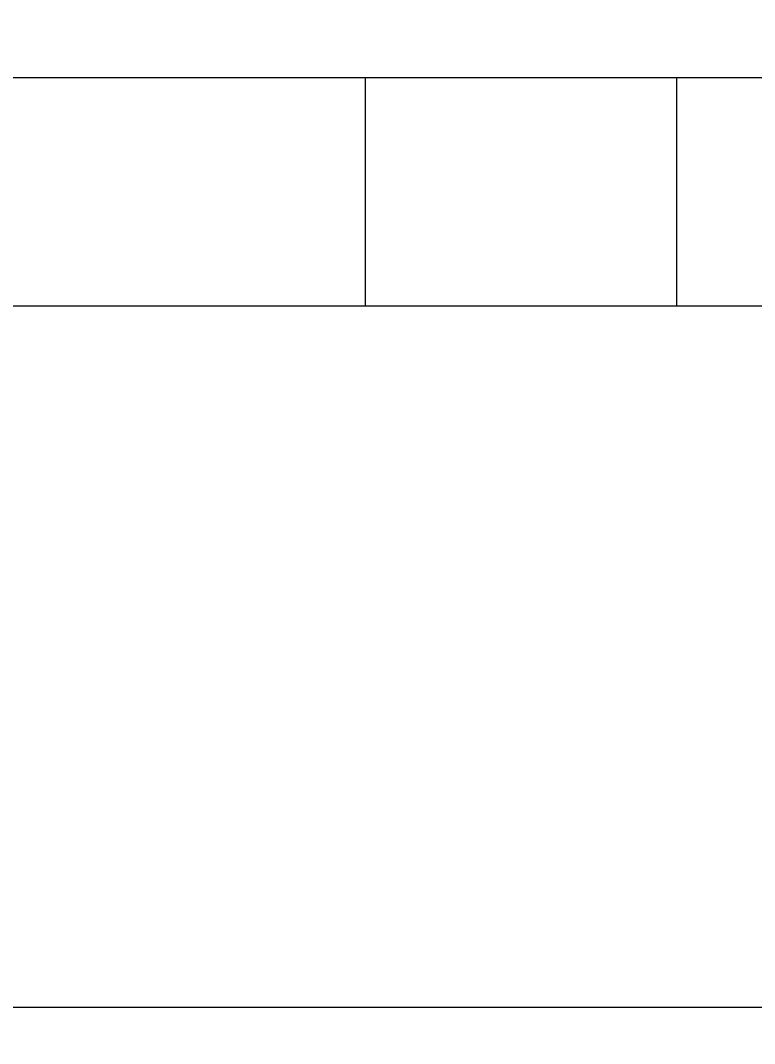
# Model space of a CAD drawing. Extents: x -12260 to 304645, y -29287 to 19916.
# Drawn here: x 35332.5 to 35395.2, y -3994.9 to -3907.4 of the extents above; entities that cross this region are included whole.
import ezdxf
from ezdxf import colors
from ezdxf.entities.mleader import LeaderData, LeaderLine
from ezdxf.math import Vec2, Vec3

# ---------------------------------------------------------------- set-up
doc = ezdxf.new("R2010")
doc.units = 0
doc.header["$LTSCALE"] = 0.25
doc.linetypes.add('DASHDOT', pattern=[25.4, 12.7, -6.35, 0, -6.35])
for name, color, linetype, lineweight in [('01-First Floor$0$LOADING', 253, 'Continuous', 5), ('01-First Floor$0$NEW Wall', 166, 'Continuous', 5), ('E-LITE-CLNG-CNDT', 6, 'DASHDOT', 35), ('T-DATA-TEXT', 2, 'Continuous', 25)]:
    doc.layers.add(name, color=color, linetype=linetype, lineweight=lineweight)
doc.styles.add('DC_Elc_Romans', font='elc_romans.shx', dxfattribs={"width": 0.7})

# ---------------------------------------------------------------- blocks, each defined once
blk = doc.blocks.new('*X76')
at = {"color": 0}
for p, q in [((5, 3), (5, 3)), ((5, 3), (5, 3)), ((5, 3), (5, 3)), ((5, 3), (5, 3)), ((5, 3), (5, 3)), ((5, 3), (5, 3)), ((5, 3), (5, 3)), ((5, 3), (5, 3)), ((5, 3), (5, 3)), ((5, 3), (5, 3)), ((5, 3), (5, 3)), ((5, 3), (5, 3)), ((5, 3), (5, 3)), ((5, 3), (5, 3)), ((5, 3), (5, 3)), ((5, 3), (5, 3)), ((5, 3), (5, 3)), ((5, 3), (5, 3)), ((5, 3), (5, 3)), ((5, 3), (5, 3)), ((5, 3), (5, 3)), ((5, 3), (5, 3)), ((5, 3), (5, 3)), ((5, 3), (5, 3)), ((5, 3), (5, 3)), ((5, 3), (5, 3)), ((5, 3), (5, 3)), ((5, 3), (5, 3)), ((5, 3), (5, 3)), ((5, 3), (5, 3)), ((5, 3), (5, 3)), ((5, 3), (5, 3)), ((5, 3), (5, 3)), ((5, 3), (5, 3)), ((5, 3), (5, 3)), ((5, 3), (5, 3)), ((5, 3), (5, 3)), ((5, 3), (5, 3)), ((5, 3), (5, 3)), ((5, 3), (5, 3)), ((5, 3), (5, 3)), ((5, 3), (5, 3)), ((5, 3), (5, 3)), ((5, 3), (5, 3)), ((5, 3), (5, 3)), ((5, 3), (5, 3)), ((5, 3), (5, 3)), ((5, 3), (5, 3)), ((5, 3), (5, 3)), ((5, 3), (5, 3)), ((5, 3), (5, 3)), ((5, 3), (5, 3)), ((5, 3), (5, 3)), ((5, 3), (5, 3)), ((5, 3), (5, 3)), ((5, 3), (5, 3)), ((5, 3), (5, 3)), ((5, 3), (5, 3)), ((5, 3), (5, 3)), ((5, 3), (5, 3)), ((5, 3), (5, 3)), ((5, 3), (5, 3)), ((5, 3), (5, 3)), ((5, 3), (5, 3)), ((5, 3), (5, 3)), ((5, 3), (5, 3)), ((6, 3), (5, 3)), ((5, 3), (5, 3)), ((6, 3), (5, 3)), ((5, 3), (5, 3)), ((6, 3), (5, 3)), ((5, 3), (5, 3)), ((6, 3), (5, 3)), ((5, 3), (5, 3)), ((5, 3), (5, 3)), ((5, 3), (5, 3)), ((5, 3), (5, 3)), ((5, 3), (5, 3)), ((5, 3), (5, 3)), ((5, 3), (5, 3)), ((5, 3), (5, 3)), ((5, 3), (5, 3)), ((5, 3), (5, 3)), ((5, 3), (5, 3)), ((5, 3), (5, 3)), ((5, 3), (5, 3)), ((5, 3), (5, 3)), ((5, 3), (5, 3)), ((5, 3), (5, 3)), ((5, 3), (5, 3)), ((5, 3), (5, 3)), ((5, 3), (5, 3)), ((5, 3), (5, 3)), ((5, 3), (5, 3)), ((5, 3), (5, 3)), ((5, 3), (5, 3)), ((6, 3), (6, 3)), ((6, 3), (6, 3)), ((6, 3), (6, 3)), ((6, 3), (6, 3)), ((6, 3), (6, 3)), ((6, 3), (6, 3)), ((6, 3), (6, 3)), ((6, 3), (6, 3)), ((6, 3), (6, 3)), ((6, 3), (6, 3)), ((6, 3), (6, 3)), ((6, 3), (6, 3)), ((6, 3), (6, 3)), ((6, 3), (6, 3)), ((6, 3), (6, 3)), ((6, 3), (6, 3)), ((6, 3), (6, 3)), ((6, 3), (6, 3)), ((6, 3), (6, 3)), ((6, 3), (6, 3)), ((6, 3), (6, 3)), ((6, 3), (6, 3)), ((6, 3), (6, 3)), ((6, 3), (6, 3)), ((6, 3), (6, 3)), ((6, 3), (6, 3)), ((6, 3), (6, 3)), ((6, 3), (6, 3)), ((6, 3), (6, 3)), ((6, 3), (6, 3)), ((6, 3), (6, 3)), ((6, 3), (6, 3)), ((6, 3), (6, 3)), ((6, 3), (6, 3)), ((6, 3), (6, 3)), ((6, 3), (6, 3)), ((6, 3), (6, 3)), ((6, 3), (6, 3)), ((6, 3), (6, 3)), ((6, 3), (6, 3)), ((6, 3), (6, 3)), ((6, 3), (6, 3)), ((6, 3), (6, 3)), ((6, 3), (6, 3)), ((6, 3), (6, 3)), ((6, 3), (6, 3)), ((6, 3), (6, 3)), ((6, 3), (6, 3)), ((6, 3), (6, 3)), ((6, 3), (6, 3)), ((6, 3), (6, 3)), ((6, 3), (6, 3)), ((6, 3), (6, 3)), ((6, 3), (6, 3)), ((6, 3), (6, 3)), ((6, 3), (6, 3)), ((6, 3), (6, 3)), ((6, 3), (6, 3)), ((6, 3), (6, 3)), ((6, 3), (6, 3)), ((6, 3), (6, 3)), ((6, 3), (6, 3)), ((6, 3), (6, 3)), ((6, 3), (6, 3)), ((6, 3), (6, 3)), ((6, 3), (6, 3)), ((6, 3), (6, 3)), ((6, 3), (6, 3)), ((6, 3), (6, 3)), ((6, 3), (6, 3)), ((6, 3), (6, 3)), ((6, 3), (6, 3)), ((6, 3), (6, 3)), ((6, 3), (6, 3)), ((6, 3), (6, 3)), ((6, 3), (6, 3)), ((6, 3), (6, 3)), ((6, 3), (6, 3)), ((6, 3), (6, 3)), ((6, 3), (6, 3)), ((6, 3), (6, 3)), ((6, 3), (6, 3)), ((6, 3), (6, 3)), ((6, 3), (6, 3)), ((6, 3), (6, 3)), ((6, 3), (6, 3)), ((6, 3), (6, 3)), ((6, 3), (6, 3)), ((6, 3), (6, 3)), ((6, 3), (6, 3)), ((6, 3), (6, 3)), ((6, 3), (6, 3)), ((6, 3), (6, 3)), ((6, 3), (6, 3)), ((6, 3), (6, 3)), ((6, 3), (6, 3)), ((6, 3), (6, 3)), ((6, 3), (6, 3)), ((6, 3), (6, 3)), ((6, 3), (6, 3)), ((6, 3), (6, 3)), ((6, 3), (6, 3)), ((6, 3), (6, 3)), ((6, 3), (6, 3)), ((6, 3), (6, 3)), ((6, 3), (6, 3)), ((6, 3), (6, 3)), ((6, 3), (6, 3)), ((6, 3), (6, 3)), ((6, 3), (6, 3)), ((6, 3), (6, 3)), ((6, 3), (6, 3)), ((6, 3), (6, 3)), ((6, 3), (6, 3)), ((6, 3), (6, 3)), ((6, 3), (6, 3)), ((6, 3), (6, 3)), ((6, 3), (6, 3)), ((6, 3), (6, 3)), ((6, 3), (6, 3)), ((6, 3), (6, 3)), ((6, 3), (6, 3)), ((6, 3), (6, 3)), ((6, 3), (6, 3)), ((6, 3), (6, 3)), ((6, 3), (6, 3)), ((6, 3), (6, 3)), ((6, 3), (6, 3)), ((6, 3), (6, 3)), ((6, 3), (6, 3)), ((6, 3), (6, 3)), ((6, 3), (6, 3)), ((6, 3), (6, 3)), ((6, 3), (6, 3)), ((6, 3), (6, 3)), ((6, 3), (6, 3)), ((6, 3), (6, 3)), ((6, 3), (6, 3)), ((6, 3), (6, 3)), ((6, 3), (6, 3)), ((6, 3), (6, 3)), ((6, 3), (6, 3)), ((6, 3), (6, 3)), ((6, 3), (6, 3)), ((6, 3), (6, 3)), ((6, 3), (6, 3)), ((6, 3), (6, 3)), ((6, 3), (6, 3)), ((6, 3), (6, 3)), ((6, 3), (6, 3)), ((6, 3), (6, 3)), ((6, 3), (6, 3)), ((6, 3), (6, 3)), ((6, 3), (6, 3)), ((6, 3), (6, 3)), ((6, 3), (6, 3)), ((6, 3), (6, 3)), ((6, 3), (6, 3)), ((6, 3), (6, 3)), ((6, 3), (6, 3)), ((6, 3), (6, 3)), ((6, 3), (6, 3)), ((6, 3), (6, 3)), ((6, 3), (6, 3)), ((6, 3), (6, 3)), ((6, 3), (6, 3)), ((6, 3), (6, 3)), ((6, 3), (6, 3)), ((6, 3), (6, 3)), ((6, 3), (6, 3)), ((6, 3), (6, 3)), ((6, 3), (6, 3)), ((6, 3), (6, 3)), ((6, 3), (6, 3)), ((6, 3), (6, 3)), ((6, 3), (6, 3)), ((6, 3), (6, 3)), ((6, 3), (6, 3)), ((6, 3), (6, 3)), ((6, 3), (6, 3)), ((6, 3), (6, 3)), ((6, 3), (6, 3)), ((6, 3), (6, 3)), ((6, 3), (6, 3)), ((6, 3), (6, 3)), ((6, 3), (6, 3)), ((6, 3), (6, 3)), ((6, 3), (6, 3)), ((6, 3), (6, 3)), ((6, 3), (6, 3)), ((6, 3), (6, 3)), ((6, 3), (6, 3)), ((6, 3), (6, 3)), ((6, 3), (6, 3)), ((6, 3), (6, 3)), ((6, 3), (6, 3)), ((6, 3), (6, 3)), ((6, 3), (6, 3)), ((6, 3), (6, 3)), ((6, 3), (6, 3)), ((6, 3), (6, 3)), ((6, 3), (6, 3)), ((6, 3), (6, 3)), ((6, 3), (6, 3)), ((6, 3), (5, 3)), ((6, 3), (5, 3)), ((6, 3), (5, 3)), ((6, 3), (5, 3)), ((6, 3), (5, 3)), ((6, 3), (6, 3)), ((6, 3), (6, 3)), ((6, 3), (6, 3)), ((6, 3), (6, 3)), ((6, 3), (6, 3)), ((6, 3), (6, 3)), ((6, 3), (6, 3)), ((6, 3), (6, 3)), ((6, 3), (6, 3)), ((6, 3), (6, 3)), ((6, 3), (6, 3)), ((6, 3), (6, 3)), ((6, 3), (6, 3)), ((6, 3), (6, 3)), ((6, 3), (6, 3)), ((6, 3), (6, 3)), ((6, 3), (6, 3)), ((6, 3), (6, 3)), ((6, 3), (6, 3)), ((6, 3), (6, 3)), ((6, 3), (6, 3)), ((6, 3), (6, 3)), ((6, 3), (6, 3)), ((6, 3), (6, 3)), ((6, 3), (6, 3)), ((6, 3), (6, 3)), ((6, 3), (6, 3)), ((6, 3), (6, 3)), ((6, 3), (6, 3)), ((6, 3), (6, 3)), ((6, 3), (6, 3)), ((6, 3), (6, 3)), ((6, 3), (6, 3)), ((6, 3), (6, 3)), ((6, 3), (6, 3)), ((6, 3), (6, 3)), ((6, 3), (6, 3)), ((6, 3), (6, 3)), ((6, 3), (6, 3)), ((6, 3), (6, 3)), ((6, 3), (6, 3)), ((6, 3), (6, 3)), ((6, 3), (6, 3)), ((6, 3), (6, 3)), ((6, 3), (6, 3)), ((6, 3), (6, 3)), ((6, 3), (6, 3)), ((6, 3), (6, 3)), ((6, 3), (6, 3)), ((6, 3), (6, 3)), ((6, 3), (6, 3)), ((6, 3), (6, 3)), ((6, 3), (6, 3)), ((6, 3), (6, 3)), ((6, 3), (6, 3)), ((6, 3), (6, 3)), ((6, 3), (6, 3)), ((6, 3), (6, 3)), ((6, 3), (6, 3)), ((6, 3), (6, 3)), ((6, 3), (6, 3)), ((6, 3), (6, 3)), ((6, 3), (6, 3)), ((6, 3), (6, 3)), ((6, 3), (6, 3)), ((6, 3), (6, 3)), ((6, 3), (6, 3)), ((6, 3), (6, 3)), ((6, 3), (6, 3)), ((6, 3), (6, 3)), ((6, 3), (6, 3)), ((6, 3), (6, 3)), ((6, 3), (6, 3)), ((6, 3), (6, 3)), ((6, 3), (6, 3)), ((6, 3), (6, 3)), ((6, 3), (6, 3)), ((6, 3), (6, 3)), ((6, 3), (6, 3)), ((6, 3), (6, 3)), ((6, 3), (6, 3)), ((6, 3), (6, 3)), ((6, 3), (6, 3)), ((6, 3), (6, 3)), ((6, 3), (6, 3)), ((6, 3), (6, 3)), ((6, 3), (6, 3)), ((6, 3), (6, 3)), ((6, 3), (6, 3)), ((6, 3), (6, 3)), ((6, 3), (6, 3)), ((6, 3), (6, 3)), ((6, 3), (6, 3)), ((6, 3), (6, 3)), ((6, 3), (6, 3)), ((6, 3), (6, 3)), ((6, 3), (6, 3)), ((6, 3), (6, 3)), ((6, 3), (6, 3)), ((6, 3), (6, 3)), ((6, 3), (6, 3)), ((6, 3), (6, 3)), ((6, 3), (6, 3)), ((6, 3), (6, 3)), ((6, 3), (6, 3)), ((6, 3), (6, 3)), ((6, 3), (6, 3)), ((6, 3), (6, 3)), ((6, 3), (6, 3)), ((6, 3), (6, 3)), ((6, 3), (6, 3)), ((6, 3), (6, 3)), ((6, 3), (6, 3)), ((6, 3), (6, 3)), ((6, 3), (6, 3)), ((6, 3), (6, 3)), ((6, 3), (6, 3)), ((6, 3), (6, 3)), ((6, 3), (6, 3)), ((6, 3), (6, 3)), ((6, 3), (6, 3)), ((6, 3), (6, 3)), ((6, 3), (6, 3)), ((6, 3), (6, 3)), ((6, 3), (6, 3)), ((6, 3), (6, 3)), ((6, 3), (6, 3)), ((6, 3), (6, 3)), ((6, 3), (6, 3)), ((6, 3), (6, 3)), ((6, 3), (6, 3)), ((6, 3), (6, 3)), ((6, 3), (6, 3)), ((6, 3), (6, 3)), ((6, 3), (6, 3)), ((6, 3), (6, 3)), ((6, 3), (6, 3)), ((6, 3), (6, 3)), ((6, 3), (6, 3)), ((6, 3), (6, 3)), ((6, 3), (6, 3)), ((6, 3), (6, 3)), ((6, 3), (6, 3)), ((6, 3), (6, 3)), ((6, 3), (6, 3)), ((6, 3), (6, 3)), ((6, 3), (6, 3)), ((6, 3), (6, 3)), ((6, 3), (6, 3)), ((6, 3), (6, 3)), ((6, 3), (6, 3)), ((6, 3), (6, 3)), ((6, 3), (6, 3)), ((6, 3), (6, 3)), ((6, 3), (6, 3)), ((6, 3), (6, 3)), ((6, 3), (6, 3)), ((6, 3), (6, 3)), ((6, 3), (6, 3)), ((6, 3), (6, 3)), ((6, 3), (6, 3)), ((6, 3), (6, 3)), ((6, 3), (6, 3)), ((6, 3), (6, 3)), ((6, 3), (6, 3)), ((6, 3), (6, 3)), ((6, 3), (6, 3)), ((6, 3), (6, 3)), ((6, 3), (6, 3)), ((6, 3), (6, 3)), ((6, 3), (6, 3)), ((6, 3), (6, 3)), ((6, 3), (6, 3)), ((6, 3), (6, 3)), ((6, 3), (6, 3)), ((6, 3), (6, 3)), ((6, 3), (6, 3)), ((6, 3), (6, 3)), ((6, 3), (6, 3)), ((6, 3), (6, 3)), ((6, 3), (6, 3)), ((6, 3), (6, 3)), ((6, 3), (6, 3)), ((6, 3), (6, 3)), ((6, 3), (6, 3)), ((6, 3), (6, 3)), ((6, 3), (6, 3)), ((6, 3), (6, 3)), ((6, 3), (6, 3)), ((6, 3), (6, 3)), ((6, 3), (6, 3)), ((6, 3), (6, 3)), ((6, 3), (6, 3)), ((6, 3), (6, 3)), ((6, 3), (6, 3)), ((6, 3), (6, 3)), ((6, 3), (6, 3)), ((6, 3), (6, 3)), ((6, 3), (6, 3)), ((6, 3), (6, 3)), ((6, 3), (6, 3)), ((6, 3), (6, 3)), ((6, 3), (6, 3)), ((6, 3), (6, 3)), ((6, 3), (6, 3)), ((6, 3), (6, 3)), ((6, 3), (6, 3)), ((6, 3), (6, 3)), ((6, 3), (6, 3)), ((6, 3), (6, 3)), ((6, 3), (6, 3)), ((6, 3), (6, 3)), ((6, 3), (6, 3)), ((6, 3), (6, 3)), ((6, 3), (6, 3)), ((6, 3), (6, 3)), ((6, 3), (6, 3)), ((6, 3), (6, 3)), ((6, 3), (6, 3)), ((6, 3), (6, 3)), ((6, 3), (6, 3)), ((6, 3), (6, 3)), ((6, 3), (6, 3)), ((6, 3), (6, 3)), ((6, 3), (6, 3)), ((6, 3), (6, 3)), ((6, 3), (6, 3)), ((6, 3), (6, 3)), ((6, 3), (6, 3)), ((6, 3), (6, 3)), ((6, 3), (6, 3)), ((6, 3), (6, 3)), ((6, 3), (6, 3)), ((6, 3), (6, 3)), ((6, 3), (6, 3)), ((6, 3), (6, 3)), ((6, 3), (6, 3)), ((6, 3), (6, 3)), ((6, 3), (6, 3)), ((6, 3), (6, 3)), ((6, 3), (6, 3)), ((6, 3), (6, 3)), ((6, 3), (6, 3)), ((6, 3), (6, 3)), ((6, 3), (6, 3)), ((6, 3), (6, 3)), ((6, 3), (6, 3)), ((6, 3), (6, 3)), ((6, 3), (6, 3)), ((6, 3), (6, 3)), ((6, 3), (6, 3)), ((6, 3), (6, 3)), ((6, 3), (6, 3)), ((6, 3), (6, 3)), ((6, 3), (6, 3)), ((6, 3), (6, 3)), ((6, 3), (6, 3)), ((6, 3), (6, 3)), ((6, 3), (6, 3)), ((6, 3), (6, 3)), ((6, 3), (6, 3)), ((6, 3), (6, 3)), ((6, 3), (6, 3)), ((6, 3), (6, 3)), ((6, 3), (6, 3)), ((6, 3), (6, 3)), ((6, 3), (6, 3)), ((6, 3), (6, 3)), ((6, 3), (6, 3)), ((6, 3), (6, 3)), ((6, 3), (6, 3)), ((6, 3), (6, 3)), ((6, 3), (6, 3)), ((6, 3), (6, 3)), ((6, 3), (6, 3)), ((6, 3), (6, 3)), ((6, 3), (6, 3)), ((6, 3), (6, 3)), ((6, 3), (6, 3)), ((6, 3), (6, 3)), ((6, 3), (6, 3)), ((6, 3), (6, 3)), ((6, 3), (6, 3)), ((6, 3), (6, 3)), ((6, 3), (6, 3)), ((6, 3), (6, 3)), ((6, 3), (6, 3)), ((6, 3), (6, 3)), ((6, 3), (6, 3)), ((6, 3), (6, 3)), ((6, 3), (6, 3)), ((6, 3), (6, 3)), ((6, 3), (6, 3)), ((6, 3), (6, 3)), ((6, 3), (6, 3)), ((6, 3), (6, 3)), ((6, 3), (6, 3)), ((6, 3), (6, 3)), ((6, 3), (6, 3)), ((6, 3), (6, 3)), ((6, 3), (6, 3)), ((6, 3), (6, 3)), ((6, 3), (6, 3)), ((6, 3), (6, 3)), ((6, 3), (6, 3)), ((6, 3), (6, 3)), ((6, 3), (6, 3)), ((6, 3), (6, 3)), ((6, 3), (6, 3)), ((6, 3), (6, 3)), ((6, 3), (6, 3)), ((6, 3), (6, 3)), ((6, 3), (6, 3)), ((6, 3), (6, 3)), ((6, 3), (6, 3)), ((6, 3), (6, 3)), ((6, 3), (6, 3))]:
    blk.add_line(p, q, dxfattribs=at)
blk = doc.blocks.new('*X77')
at = {"color": 0}
for p, q in [((13, 1), (13, 1)), ((13, 1), (13, 1)), ((13, 1), (13, 1)), ((13, 1), (13, 1)), ((13, 1), (13, 1)), ((13, 1), (13, 1)), ((13, 1), (13, 1)), ((13, 1), (13, 1)), ((13, 1), (13, 1)), ((13, 1), (13, 1)), ((13, 1), (13, 1)), ((13, 1), (13, 1)), ((13, 1), (13, 1)), ((13, 1), (13, 1)), ((13, 1), (13, 1)), ((13, 1), (14, 1)), ((13, 1), (14, 1)), ((13, 1), (14, 1)), ((13, 1), (13, 1)), ((13, 1), (13, 1)), ((13, 1), (13, 1)), ((13, 1), (13, 1)), ((13, 1), (13, 1)), ((13, 1), (13, 1)), ((13, 1), (13, 1)), ((13, 1), (13, 1)), ((13, 1), (13, 1)), ((13, 1), (13, 1)), ((13, 1), (13, 1)), ((13, 1), (13, 1)), ((13, 1), (13, 1)), ((13, 1), (13, 1)), ((13, 1), (13, 1)), ((13, 1), (13, 1)), ((13, 1), (13, 1)), ((13, 1), (13, 1)), ((13, 1), (13, 1)), ((13, 1), (13, 1)), ((13, 1), (13, 1)), ((13, 1), (13, 1)), ((13, 1), (13, 1)), ((13, 1), (13, 1)), ((13, 1), (13, 1)), ((13, 1), (13, 1)), ((13, 1), (13, 1)), ((13, 1), (13, 1)), ((13, 1), (13, 1)), ((13, 1), (13, 1)), ((13, 1), (13, 1)), ((13, 1), (13, 1)), ((13, 1), (13, 1)), ((13, 1), (13, 1)), ((13, 1), (13, 1)), ((13, 1), (13, 1)), ((13, 1), (13, 1)), ((13, 1), (13, 1)), ((13, 1), (13, 1)), ((13, 1), (13, 1)), ((13, 1), (13, 1)), ((13, 1), (13, 1)), ((13, 1), (13, 1)), ((13, 1), (13, 1)), ((13, 1), (13, 1)), ((13, 1), (13, 1)), ((13, 1), (13, 1)), ((13, 1), (13, 1)), ((13, 1), (13, 1)), ((13, 1), (13, 1)), ((13, 1), (13, 1)), ((13, 1), (13, 1)), ((13, 1), (13, 1)), ((13, 1), (13, 1)), ((13, 1), (13, 1)), ((13, 1), (13, 1)), ((13, 1), (13, 1)), ((13, 1), (13, 1)), ((13, 1), (13, 1)), ((13, 1), (13, 1)), ((13, 1), (13, 1)), ((13, 1), (13, 1)), ((13, 1), (13, 1)), ((13, 1), (13, 1)), ((13, 1), (13, 1)), ((13, 1), (13, 1)), ((13, 1), (13, 1)), ((13, 1), (13, 1)), ((13, 1), (13, 1)), ((13, 1), (13, 1)), ((13, 1), (13, 1)), ((13, 1), (13, 1)), ((13, 1), (13, 1)), ((13, 1), (13, 1)), ((13, 1), (13, 1)), ((13, 1), (13, 1)), ((13, 1), (13, 1)), ((13, 1), (13, 1)), ((13, 1), (13, 1)), ((13, 1), (13, 1)), ((13, 1), (13, 1)), ((13, 1), (13, 1)), ((13, 1), (13, 1)), ((13, 1), (13, 1)), ((13, 1), (13, 1)), ((13, 1), (13, 1)), ((13, 1), (13, 1)), ((13, 1), (13, 1)), ((13, 1), (13, 1)), ((13, 1), (13, 1)), ((13, 1), (13, 1)), ((13, 1), (13, 1)), ((13, 1), (13, 1)), ((13, 1), (13, 1)), ((13, 1), (13, 1)), ((13, 1), (13, 1)), ((13, 1), (13, 1)), ((13, 1), (13, 1)), ((13, 1), (13, 1)), ((13, 1), (13, 1)), ((13, 1), (13, 1)), ((13, 1), (13, 1)), ((13, 1), (13, 1)), ((13, 1), (13, 1)), ((13, 1), (13, 1)), ((13, 1), (14, 1)), ((13, 0), (13, 0)), ((13, 0), (13, 0)), ((13, 0), (13, 0)), ((13, 0), (13, 0)), ((13, 0), (13, 0)), ((13, 0), (13, 0)), ((13, 0), (13, 0)), ((13, 0), (13, 0)), ((13, 0), (13, 0)), ((13, 0), (13, 0)), ((13, 0), (13, 0)), ((13, 0), (13, 0)), ((13, 0), (13, 0)), ((13, 0), (13, 0)), ((13, 0), (13, 0)), ((13, 0), (13, 0)), ((13, 0), (13, 0)), ((13, 0), (13, 0)), ((13, 0), (13, 0)), ((13, 0), (13, 0)), ((13, 0), (13, 0)), ((13, 0), (13, 0)), ((13, 0), (13, 0)), ((13, 0), (13, 0)), ((13, 0), (13, 0)), ((13, 0), (13, 0)), ((13, 0), (13, 0)), ((13, 0), (13, 0)), ((13, 0), (13, 0)), ((13, 0), (13, 0)), ((13, 0), (13, 0)), ((13, 0), (13, 0)), ((13, 0), (13, 0)), ((13, 0), (13, 0)), ((13, 0), (13, 0)), ((13, 0), (13, 0)), ((13, 0), (13, 0)), ((13, 0), (13, 0)), ((13, 0), (13, 0)), ((13, 0), (13, 0)), ((13, 0), (13, 0)), ((13, 0), (13, 0)), ((13, 0), (13, 0)), ((13, 0), (13, 0)), ((13, 0), (13, 0)), ((13, 0), (13, 0)), ((13, 0), (13, 0)), ((13, 0), (13, 0)), ((13, 0), (14, 0)), ((13, 0), (14, 0)), ((13, 0), (13, 0)), ((13, 0), (14, 0)), ((14, 1), (14, 1)), ((14, 1), (14, 1)), ((14, 1), (14, 1)), ((14, 1), (14, 1)), ((14, 1), (14, 1)), ((14, 1), (14, 1)), ((14, 1), (14, 1)), ((14, 1), (14, 1)), ((14, 1), (14, 1)), ((14, 1), (14, 1)), ((14, 1), (14, 1)), ((14, 1), (14, 1)), ((14, 1), (14, 1)), ((14, 1), (14, 1)), ((14, 1), (14, 1)), ((14, 1), (14, 1)), ((14, 1), (14, 1)), ((14, 1), (14, 1)), ((14, 1), (14, 1)), ((14, 1), (14, 1)), ((14, 1), (14, 1)), ((14, 1), (14, 1)), ((14, 1), (14, 1)), ((14, 1), (14, 1)), ((14, 1), (14, 1)), ((14, 1), (14, 1)), ((14, 1), (14, 1)), ((14, 1), (14, 1)), ((14, 1), (14, 1)), ((14, 1), (14, 1)), ((14, 1), (14, 1)), ((14, 1), (14, 1)), ((14, 1), (14, 1)), ((14, 1), (14, 1)), ((14, 1), (14, 1)), ((14, 1), (14, 1)), ((14, 1), (14, 1)), ((14, 1), (14, 1)), ((14, 1), (14, 1)), ((14, 1), (14, 1)), ((14, 1), (14, 1)), ((14, 1), (14, 1)), ((14, 1), (14, 1)), ((14, 1), (14, 1)), ((14, 1), (14, 1)), ((14, 1), (14, 1)), ((14, 1), (14, 1)), ((14, 1), (14, 1)), ((14, 1), (14, 1)), ((14, 1), (14, 1)), ((14, 1), (14, 1)), ((14, 1), (14, 1)), ((14, 1), (14, 1)), ((14, 1), (14, 1)), ((14, 1), (14, 1)), ((14, 1), (14, 1)), ((14, 1), (14, 1)), ((14, 1), (14, 1)), ((14, 1), (14, 1)), ((14, 1), (14, 1)), ((14, 1), (14, 1)), ((14, 1), (14, 1)), ((14, 1), (14, 1)), ((14, 1), (14, 1)), ((14, 1), (14, 1)), ((14, 1), (14, 1)), ((14, 1), (14, 1)), ((14, 1), (14, 1)), ((14, 1), (14, 1)), ((14, 1), (14, 1)), ((14, 1), (14, 1)), ((14, 1), (14, 1)), ((14, 1), (14, 1)), ((14, 1), (14, 1)), ((14, 1), (14, 1)), ((14, 1), (14, 1)), ((14, 1), (14, 1)), ((14, 1), (14, 1)), ((14, 1), (14, 1)), ((14, 1), (14, 1)), ((14, 1), (14, 1)), ((14, 1), (14, 1)), ((14, 1), (14, 1)), ((14, 1), (14, 1)), ((14, 1), (14, 1)), ((14, 1), (14, 1)), ((14, 1), (14, 1)), ((14, 1), (14, 1)), ((14, 1), (14, 1)), ((14, 1), (14, 1)), ((14, 1), (14, 1)), ((14, 1), (14, 1)), ((14, 1), (14, 1)), ((14, 1), (14, 1)), ((14, 0), (14, 0)), ((14, 0), (14, 0)), ((14, 0), (14, 0)), ((14, 0), (14, 0)), ((14, 0), (14, 0)), ((14, 0), (14, 0)), ((14, 0), (14, 0)), ((14, 0), (14, 0)), ((14, 0), (14, 0)), ((14, 0), (14, 0)), ((14, 0), (14, 0)), ((14, 0), (14, 0)), ((14, 0), (14, 0)), ((14, 0), (14, 0)), ((14, 0), (14, 0)), ((14, 0), (14, 0)), ((14, 0), (14, 0)), ((14, 0), (14, 0)), ((14, 0), (14, 0)), ((14, 0), (14, 0)), ((14, 0), (14, 0)), ((14, 0), (14, 0)), ((14, 0), (14, 0)), ((14, 0), (14, 0)), ((14, 0), (14, 0)), ((14, 0), (14, 0)), ((14, 0), (14, 0)), ((14, 0), (14, 0)), ((14, 0), (14, 0)), ((14, 0), (14, 0)), ((14, 0), (14, 0)), ((14, 0), (14, 0)), ((14, 0), (14, 0)), ((14, 0), (14, 0)), ((14, 0), (14, 0)), ((14, 0), (14, 0)), ((14, 0), (14, 0)), ((14, 0), (14, 0)), ((14, 0), (14, 0)), ((14, 0), (14, 0)), ((14, 0), (14, 0)), ((14, 0), (14, 0)), ((14, 0), (14, 0)), ((14, 0), (14, 0)), ((14, 0), (14, 0)), ((14, 0), (14, 0)), ((14, 0), (14, 0)), ((14, 0), (14, 0)), ((13, 0), (13, 0)), ((13, 0), (14, 0)), ((13, 0), (13, 0)), ((13, 0), (14, 0)), ((13, 0), (13, 0)), ((13, 0), (14, 0)), ((13, 0), (13, 0)), ((13, 0), (13, 0)), ((13, 0), (13, 0)), ((13, 0), (13, 0)), ((13, 0), (14, 0)), ((13, 0), (13, 0)), ((13, 0), (14, 0)), ((13, 0), (13, 0)), ((13, 0), (14, 0)), ((13, 0), (13, 0)), ((13, 0), (14, 0)), ((13, 0), (13, 0)), ((13, 0), (14, 0)), ((13, 0), (13, 0)), ((13, 0), (14, 0)), ((13, 0), (13, 0)), ((13, 0), (14, 0)), ((13, 0), (13, 0)), ((13, 0), (13, 0)), ((13, 0), (13, 0)), ((13, 0), (14, 0)), ((13, 0), (13, 0)), ((13, 0), (14, 0)), ((13, 0), (13, 0)), ((13, 0), (14, 0)), ((13, 0), (13, 0)), ((13, 0), (14, 0)), ((13, 0), (13, 0)), ((13, 0), (13, 0)), ((13, 0), (13, 0)), ((13, 0), (13, 0)), ((13, 0), (13, 0)), ((13, 0), (13, 0)), ((13, 0), (13, 0)), ((13, 0), (13, 0)), ((13, 0), (13, 0)), ((13, 0), (13, 0)), ((13, 0), (13, 0)), ((13, 0), (13, 0)), ((13, 0), (13, 0)), ((13, 0), (13, 0)), ((13, 0), (13, 0)), ((13, 0), (13, 0)), ((13, 0), (13, 0)), ((13, 0), (13, 0)), ((13, 0), (13, 0)), ((13, 0), (13, 0)), ((13, 0), (13, 0)), ((13, 0), (13, 0)), ((13, 0), (13, 0)), ((13, 0), (13, 0)), ((13, 0), (13, 0)), ((13, 0), (13, 0)), ((13, 0), (13, 0)), ((13, 0), (13, 0)), ((13, 0), (13, 0)), ((13, 0), (13, 0)), ((13, 0), (13, 0)), ((13, -1), (13, -1)), ((13, -1), (13, -1)), ((13, -1), (13, -1)), ((13, -1), (13, -1)), ((13, -1), (13, -1)), ((13, -1), (14, -1)), ((13, -1), (13, -1)), ((14, 0), (14, 0)), ((14, 0), (14, 0)), ((14, 0), (14, 0)), ((14, 0), (14, 0)), ((14, 0), (14, 0)), ((14, 0), (14, 0)), ((14, 0), (14, 0)), ((14, 0), (14, 0)), ((14, 0), (14, 0)), ((14, 0), (14, 0)), ((14, 0), (14, 0)), ((14, 0), (14, 0)), ((14, 0), (14, 0)), ((14, 0), (14, 0)), ((14, 0), (14, 0)), ((13, 0), (14, 0)), ((14, 0), (14, 0)), ((14, 0), (14, 0)), ((14, 0), (14, 0)), ((14, 0), (14, 0)), ((14, 0), (14, 0)), ((14, 0), (14, 0)), ((14, 0), (14, 0)), ((14, 0), (14, 0)), ((14, 0), (14, 0)), ((14, 0), (14, 0)), ((14, 0), (14, 0)), ((14, 0), (14, 0)), ((14, 0), (14, 0)), ((14, 0), (14, 0)), ((14, 0), (14, 0)), ((14, 0), (14, 0)), ((14, 0), (14, 0)), ((14, 0), (14, 0)), ((14, 0), (14, 0)), ((14, 0), (14, 0)), ((14, 0), (14, 0)), ((14, 0), (14, 0)), ((14, 0), (14, 0)), ((14, 0), (14, 0)), ((14, 0), (14, 0)), ((14, 0), (14, 0)), ((14, 0), (14, 0)), ((14, 0), (14, 0)), ((14, 0), (14, 0)), ((14, 0), (14, 0)), ((14, 0), (14, 0)), ((14, 0), (14, 0)), ((14, 0), (14, 0)), ((14, 0), (14, 0)), ((14, -1), (14, -1)), ((14, -1), (14, -1)), ((14, -1), (14, -1)), ((14, -1), (14, -1)), ((14, -1), (14, -1))]:
    blk.add_line(p, q, dxfattribs=at)
blk = doc.blocks.new('01-First Floor$0$GF21018-P')
at = {"color": 0}
for p, q in [((0.220494, 0.475631), (0.220494, 0.067498)), ((0.240011, 0.322592), (0.240011, 0.140001)), ((0.300011, 0.322592), (0.300011, 0.140001)), ((0.220494, 0.293723), (0.240011, 0.293723)), ((0.220494, 0.267085), (0.240011, 0.267085))]:
    blk.add_line(p, q, dxfattribs=at)
for points in [[(0.240011, 0.293723), (0.240011, 0.293723), (0.240011, 0.293723), (0.240011, 0.293723), (0.240011, 0.293723), (0.240011, 0.293723), (0.240011, 0.293723), (0.240011, 0.293723), (0.240011, 0.293723), (0.240011, 0.293723), (0.240011, 0.293723), (0.240011, 0.293723), (0.240011, 0.293723), (0.240011, 0.293723), (0.240011, 0.293723), (0.240011, 0.293723), (0.240011, 0.293723), (0.240011, 0.293723), (0.240011, 0.293723), (0.240011, 0.293723), (0.240011, 0.293723), (0.240011, 0.293723), (0.240011, 0.293723), (0.240011, 0.293723), (0.240011, 0.293723), (0.240011, 0.293723), (0.240011, 0.293723), (0.240011, 0.293723), (0.240011, 0.293723), (0.240011, 0.293723), (0.240011, 0.293723), (0.240011, 0.293723), (0.240011, 0.293723), (0.240011, 0.293723), (0.240011, 0.293723), (0.240011, 0.293723), (0.240011, 0.293723), (0.240011, 0.293723), (0.240011, 0.293723), (0.240011, 0.293723), (0.240011, 0.293723), (0.240011, 0.293723), (0.240011, 0.293723), (0.240011, 0.293723), (0.240011, 0.293723), (0.240011, 0.293723), (0.240011, 0.293723), (0.240011, 0.293723), (0.240011, 0.293723), (0.240011, 0.293723), (0.240011, 0.293723), (0.240011, 0.293723), (0.240011, 0.293723), (0.240011, 0.293723), (0.240011, 0.293723), (0.240011, 0.293723), (0.240011, 0.293723), (0.240011, 0.293723), (0.240011, 0.293723), (0.240011, 0.293723), (0.240011, 0.293723), (0.240011, 0.293723), (0.240011, 0.293723), (0.240011, 0.293723), (0.240011, 0.293723), (0.240011, 0.293723), (0.240011, 0.293723), (0.240011, 0.293723), (0.240011, 0.293723), (0.240011, 0.293723), (0.240011, 0.293723), (0.240011, 0.293723), (0.240011, 0.293723), (0.240011, 0.293723), (0.240011, 0.293723), (0.240011, 0.293723), (0.240011, 0.293723), (0.240011, 0.293723), (0.240011, 0.293723), (0.240011, 0.293723), (0.240011, 0.293723), (0.240011, 0.293723), (0.240011, 0.293723), (0.240011, 0.293723), (0.240011, 0.293723), (0.240011, 0.293723), (0.240011, 0.293723), (0.240011, 0.293723), (0.240011, 0.293723), (0.240011, 0.293723), (0.240011, 0.293723), (0.240011, 0.293723), (0.240011, 0.293723), (0.240011, 0.293723), (0.240011, 0.293723), (0.240011, 0.293723), (0.240011, 0.293723), (0.240011, 0.293723), (0.240011, 0.293723), (0.240011, 0.293723), (0.240011, 0.293723), (0.240011, 0.293723), (0.240011, 0.293723), (0.240011, 0.293723), (0.240011, 0.293723), (0.240011, 0.293723), (0.240011, 0.293723), (0.240011, 0.293723), (0.240011, 0.293723), (0.240011, 0.293723), (0.240011, 0.293723), (0.240011, 0.293723), (0.240011, 0.293723), (0.240011, 0.293723), (0.240011, 0.293723), (0.240011, 0.293723), (0.240011, 0.293723), (0.240011, 0.293723), (0.240011, 0.293723), (0.240011, 0.293723), (0.240011, 0.293723), (0.240011, 0.293723), (0.240011, 0.293723), (0.240011, 0.293723), (0.240011, 0.293723), (0.240011, 0.293723), (0.240011, 0.293723), (0.240011, 0.293723), (0.240011, 0.293723), (0.240011, 0.293723), (0.240011, 0.293723), (0.240011, 0.293723), (0.240011, 0.293723), (0.240011, 0.293723), (0.240011, 0.293723), (0.240011, 0.293723), (0.240011, 0.293723), (0.240011, 0.293723), (0.240011, 0.293723), (0.240011, 0.293723), (0.240011, 0.293723), (0.240011, 0.293723), (0.240011, 0.293723), (0.240011, 0.293723), (0.240011, 0.293723), (0.240011, 0.293723), (0.240011, 0.293723), (0.240011, 0.293723), (0.240011, 0.293723), (0.240011, 0.293723), (0.240011, 0.293723), (0.240011, 0.293723), (0.240011, 0.293723), (0.240011, 0.293723), (0.240011, 0.293723), (0.240011, 0.293723), (0.240011, 0.293723), (0.240011, 0.293723), (0.240011, 0.293723), (0.240011, 0.293723), (0.240011, 0.293723), (0.240011, 0.293723), (0.240011, 0.293723), (0.240011, 0.293723), (0.240011, 0.293723), (0.240011, 0.293723), (0.240011, 0.293723), (0.240011, 0.293723), (0.240011, 0.293723), (0.240011, 0.293723), (0.240011, 0.293723), (0.240011, 0.293723), (0.240011, 0.293723), (0.240011, 0.293723), (0.240011, 0.293723), (0.240011, 0.293723), (0.240011, 0.293723), (0.240011, 0.293723), (0.240011, 0.293723), (0.240011, 0.293723), (0.240011, 0.293723), (0.240011, 0.293723), (0.240011, 0.293723), (0.240011, 0.293723), (0.240011, 0.293723), (0.240011, 0.293723), (0.240011, 0.293723), (0.240011, 0.293723), (0.240011, 0.293723), (0.240011, 0.293723), (0.240011, 0.293723), (0.240011, 0.293723), (0.240011, 0.293723), (0.240011, 0.293723), (0.240011, 0.293723), (0.240011, 0.293723), (0.240011, 0.293723), (0.240011, 0.293723), (0.240011, 0.293723), (0.240011, 0.293723), (0.240011, 0.293723), (0.240011, 0.293723), (0.240011, 0.293723), (0.240011, 0.293723), (0.240011, 0.293723), (0.240011, 0.293723), (0.240011, 0.293723), (0.240011, 0.293723), (0.240011, 0.293723), (0.240011, 0.293723), (0.240011, 0.293723), (0.240011, 0.293723), (0.240011, 0.293723), (0.240011, 0.293723), (0.240011, 0.293723), (0.240011, 0.293723), (0.240011, 0.293723), (0.240011, 0.293723), (0.240011, 0.293723), (0.240011, 0.293723), (0.240011, 0.293723), (0.240011, 0.293723), (0.240011, 0.293723), (0.240011, 0.293723), (0.240011, 0.293723), (0.240011, 0.293723), (0.240011, 0.293723), (0.240011, 0.293723), (0.240011, 0.293723), (0.240011, 0.293723), (0.240011, 0.293723), (0.240011, 0.293723), (0.240011, 0.293723), (0.240011, 0.293723), (0.240011, 0.293723), (0.240011, 0.293723), (0.240011, 0.293723), (0.240011, 0.293723), (0.240011, 0.293723), (0.240011, 0.293723), (0.240011, 0.293723), (0.240011, 0.293723), (0.240011, 0.293723), (0.240011, 0.293723), (0.240011, 0.293723), (0.240011, 0.293723), (0.240011, 0.293723), (0.240011, 0.293723), (0.240011, 0.293723), (0.240011, 0.293723), (0.240011, 0.293723), (0.240011, 0.293723), (0.240011, 0.293723), (0.240011, 0.293723), (0.240011, 0.293723), (0.240011, 0.293723), (0.240011, 0.293723), (0.240011, 0.293723), (0.240011, 0.293723), (0.240011, 0.293723), (0.240011, 0.293723), (0.240011, 0.293723), (0.240011, 0.293723), (0.240011, 0.293723), (0.240011, 0.293723), (0.240011, 0.293723), (0.240011, 0.293723), (0.240011, 0.293723), (0.240011, 0.293723), (0.240011, 0.293723), (0.240011, 0.293723), (0.240011, 0.293723), (0.240011, 0.293723), (0.240011, 0.293723), (0.240011, 0.293723), (0.240011, 0.293723), (0.240011, 0.293723)], [(0.240011, 0.293723), (0.240011, 0.293723), (0.240011, 0.293723), (0.240011, 0.293723), (0.240011, 0.293723), (0.240011, 0.293723), (0.240011, 0.293723), (0.240011, 0.293723), (0.240011, 0.293723), (0.240011, 0.293723), (0.240011, 0.293723), (0.240011, 0.293723), (0.240011, 0.293723), (0.240011, 0.293723), (0.240011, 0.293723), (0.240011, 0.293723), (0.240011, 0.293723), (0.240011, 0.293723), (0.240011, 0.293723), (0.240011, 0.293723), (0.240011, 0.293723), (0.240011, 0.293723), (0.240011, 0.293723), (0.240011, 0.293723), (0.240011, 0.293723), (0.240011, 0.293723), (0.240011, 0.293723), (0.240011, 0.293723), (0.240011, 0.293723), (0.240011, 0.293723), (0.240011, 0.293723), (0.240011, 0.293723), (0.240011, 0.293723), (0.240011, 0.293723), (0.240011, 0.293723), (0.240011, 0.293723), (0.240011, 0.293723), (0.240011, 0.293723), (0.240011, 0.293723), (0.240011, 0.293723), (0.240011, 0.293723), (0.240011, 0.293723), (0.240011, 0.293723), (0.240011, 0.293723), (0.240011, 0.293723), (0.240011, 0.293723), (0.240011, 0.293723), (0.240011, 0.293723), (0.240011, 0.293723), (0.240011, 0.293723), (0.240011, 0.293723), (0.240011, 0.293723), (0.240011, 0.293723), (0.240011, 0.293723), (0.240011, 0.293723), (0.240011, 0.293723), (0.240011, 0.293723), (0.240011, 0.293723), (0.240011, 0.293723), (0.240011, 0.293723), (0.240011, 0.293723), (0.240011, 0.293723), (0.240011, 0.293723), (0.240011, 0.293723), (0.240011, 0.293723), (0.240011, 0.293723), (0.240011, 0.293723), (0.240011, 0.293723), (0.240011, 0.293723), (0.240011, 0.293723), (0.240011, 0.293723), (0.240011, 0.293723), (0.240011, 0.293723), (0.240011, 0.293723), (0.240011, 0.293723), (0.240011, 0.293723), (0.240011, 0.293723), (0.240011, 0.293723), (0.240011, 0.293723), (0.240011, 0.293723), (0.240011, 0.293723), (0.240011, 0.293723), (0.240011, 0.293723), (0.240011, 0.293723), (0.240011, 0.293723), (0.240011, 0.293723), (0.240011, 0.293723), (0.240011, 0.293723), (0.240011, 0.293723), (0.240011, 0.293723), (0.240011, 0.293723), (0.240011, 0.293723), (0.240011, 0.293723), (0.240011, 0.293723), (0.240011, 0.293723), (0.240011, 0.293723), (0.240011, 0.293723), (0.240011, 0.293723), (0.240011, 0.293723), (0.240011, 0.293723), (0.240011, 0.293723), (0.240011, 0.293723), (0.240011, 0.293723), (0.240011, 0.293723), (0.240011, 0.293723), (0.240011, 0.293723), (0.240011, 0.293723), (0.240011, 0.293723), (0.240011, 0.293723), (0.240011, 0.293723), (0.240011, 0.293723), (0.240011, 0.293723), (0.240011, 0.293723), (0.240011, 0.293723), (0.240011, 0.293723), (0.240011, 0.293723), (0.240011, 0.293723), (0.240011, 0.293723), (0.240011, 0.293723), (0.240011, 0.293723), (0.240011, 0.293723), (0.240011, 0.293723), (0.240011, 0.293723), (0.240011, 0.293723), (0.240011, 0.293723), (0.240011, 0.293723), (0.240011, 0.293723), (0.240011, 0.293723), (0.240011, 0.293723), (0.240011, 0.293723), (0.240011, 0.293723), (0.240011, 0.293723), (0.240011, 0.293723), (0.240011, 0.293723), (0.240011, 0.293723), (0.240011, 0.293723), (0.240011, 0.293723), (0.240011, 0.293723), (0.240011, 0.293723), (0.240011, 0.293723), (0.240011, 0.293723), (0.240011, 0.293723), (0.240011, 0.293723), (0.240011, 0.293723), (0.240011, 0.293723), (0.240011, 0.293723), (0.240011, 0.293723), (0.240011, 0.293723), (0.240011, 0.293723), (0.240011, 0.293723), (0.240011, 0.293723), (0.240011, 0.293723), (0.240011, 0.293723), (0.240011, 0.293723), (0.240011, 0.293723), (0.240011, 0.293723), (0.240011, 0.293723), (0.240011, 0.293723), (0.240011, 0.293723), (0.240011, 0.293723), (0.240011, 0.293723), (0.240011, 0.293723), (0.240011, 0.293723), (0.240011, 0.293723), (0.240011, 0.293723), (0.240011, 0.293723), (0.240011, 0.293723), (0.240011, 0.293723), (0.240011, 0.293723), (0.240011, 0.293723), (0.240011, 0.293723), (0.240011, 0.293723), (0.240011, 0.293723), (0.240011, 0.293723), (0.240011, 0.293723), (0.240011, 0.293723), (0.240011, 0.293723), (0.240011, 0.293723), (0.240011, 0.293723), (0.240011, 0.293723), (0.240011, 0.293723), (0.240011, 0.293723), (0.240011, 0.293723), (0.240011, 0.293723), (0.240011, 0.293723), (0.240011, 0.293723), (0.240011, 0.293723), (0.240011, 0.293723), (0.240011, 0.293723), (0.240011, 0.293723), (0.240011, 0.293723), (0.240011, 0.293723), (0.240011, 0.293723), (0.240011, 0.293723), (0.240011, 0.293723), (0.240011, 0.293723), (0.240011, 0.293723), (0.240011, 0.293723), (0.240011, 0.293723), (0.240011, 0.293723), (0.240011, 0.293723), (0.240011, 0.293723), (0.240011, 0.293723), (0.240011, 0.293723), (0.240011, 0.293723), (0.240011, 0.293723), (0.240011, 0.293723), (0.240011, 0.293723), (0.240011, 0.293723), (0.240011, 0.293723), (0.240011, 0.293723), (0.240011, 0.293723), (0.240011, 0.293723), (0.240011, 0.293723), (0.240011, 0.293723), (0.240011, 0.293723), (0.240011, 0.293723), (0.240011, 0.293723), (0.240011, 0.293723)], [(0.240011, 0.293723), (0.240011, 0.293723), (0.240011, 0.293723), (0.240011, 0.293723), (0.240011, 0.293723), (0.240011, 0.293723), (0.240011, 0.293723), (0.240011, 0.293723), (0.240011, 0.293723), (0.240011, 0.293723), (0.240011, 0.293723), (0.240011, 0.293723), (0.240011, 0.293723), (0.240011, 0.293723), (0.240011, 0.293723), (0.240011, 0.293723), (0.240011, 0.293723), (0.240011, 0.293723), (0.240011, 0.293723), (0.240011, 0.293723), (0.240011, 0.293723), (0.240011, 0.293723), (0.240011, 0.293723), (0.240011, 0.293723), (0.240011, 0.293723), (0.240011, 0.293723), (0.240011, 0.293723), (0.240011, 0.293723), (0.240011, 0.293723), (0.240011, 0.293723), (0.240011, 0.293723), (0.240011, 0.293723), (0.240011, 0.293723), (0.240011, 0.293723), (0.240011, 0.293723), (0.240011, 0.293723), (0.240011, 0.293723), (0.240011, 0.293723), (0.240011, 0.293723), (0.240011, 0.293723), (0.240011, 0.293723), (0.240011, 0.293723), (0.240011, 0.293723), (0.240011, 0.293723), (0.240011, 0.293723), (0.240011, 0.293723), (0.240011, 0.293723), (0.240011, 0.293723), (0.240011, 0.293723), (0.240011, 0.293723), (0.240011, 0.293723), (0.240011, 0.293723), (0.240011, 0.293723), (0.240011, 0.293723), (0.240011, 0.293723), (0.240011, 0.293723), (0.240011, 0.293723), (0.240011, 0.293723), (0.240011, 0.293723), (0.240011, 0.293723), (0.240011, 0.293723), (0.240011, 0.293723), (0.240011, 0.293723), (0.240011, 0.293723), (0.240011, 0.293723), (0.240011, 0.293723), (0.240011, 0.293723), (0.240011, 0.293723), (0.240011, 0.293723), (0.240011, 0.293723), (0.240011, 0.293723), (0.240011, 0.293723), (0.240011, 0.293723), (0.240011, 0.293723), (0.240011, 0.293723), (0.240011, 0.293723), (0.240011, 0.293723), (0.240011, 0.293723), (0.240011, 0.293723), (0.240011, 0.293723), (0.240011, 0.293723), (0.240011, 0.293723), (0.240011, 0.293723), (0.240011, 0.293723), (0.240011, 0.293723), (0.240011, 0.293723), (0.240011, 0.293723), (0.240011, 0.293723), (0.240011, 0.293723), (0.240011, 0.293723), (0.240011, 0.293723), (0.240011, 0.293723), (0.240011, 0.293723), (0.240011, 0.293723), (0.240011, 0.293723), (0.240011, 0.293723), (0.240011, 0.293723), (0.240011, 0.293723), (0.240011, 0.293723), (0.240011, 0.293723), (0.240011, 0.293723), (0.240011, 0.293723), (0.240011, 0.293723), (0.240011, 0.293723), (0.240011, 0.293723), (0.240011, 0.293723), (0.240011, 0.293723), (0.240011, 0.293723), (0.240011, 0.293723), (0.240011, 0.293723), (0.240011, 0.293723), (0.240011, 0.293723), (0.240011, 0.293723), (0.240011, 0.293723), (0.240011, 0.293723), (0.240011, 0.293723), (0.240011, 0.293723), (0.240011, 0.293723), (0.240011, 0.293723), (0.240011, 0.293723), (0.240011, 0.293723), (0.240011, 0.293723), (0.240011, 0.293723), (0.240011, 0.293723), (0.240011, 0.293723), (0.240011, 0.293723), (0.240011, 0.293723), (0.240011, 0.293723), (0.240011, 0.293723), (0.240011, 0.293723), (0.240011, 0.293723), (0.240011, 0.293723), (0.240011, 0.293723), (0.240011, 0.293723), (0.240011, 0.293723), (0.240011, 0.293723), (0.240011, 0.293723), (0.240011, 0.293723), (0.240011, 0.293723), (0.240011, 0.293723), (0.240011, 0.293723), (0.240011, 0.293723), (0.240011, 0.293723), (0.240011, 0.293723), (0.240011, 0.293723), (0.240011, 0.293723), (0.240011, 0.293723), (0.240011, 0.293723), (0.240011, 0.293723), (0.240011, 0.293723), (0.240011, 0.293723), (0.240011, 0.293723), (0.240011, 0.293723), (0.240011, 0.293723), (0.240011, 0.293723), (0.240011, 0.293723), (0.240011, 0.293723), (0.240011, 0.293723), (0.240011, 0.293723), (0.240011, 0.293723), (0.240011, 0.293723), (0.240011, 0.293723), (0.240011, 0.293723), (0.240011, 0.293723), (0.240011, 0.293723), (0.240011, 0.293723), (0.240011, 0.293723), (0.240011, 0.293723), (0.240011, 0.293723), (0.240011, 0.293723), (0.240011, 0.293723), (0.240011, 0.293723), (0.240011, 0.293723), (0.240011, 0.293723), (0.240011, 0.293723), (0.240011, 0.293723), (0.240011, 0.293723), (0.240011, 0.293723), (0.240011, 0.293723), (0.240011, 0.293723), (0.240011, 0.293723), (0.240011, 0.293723), (0.240011, 0.293723), (0.240011, 0.293723), (0.240011, 0.293723), (0.240011, 0.293723), (0.240011, 0.293723), (0.240011, 0.293723), (0.240011, 0.293723), (0.240011, 0.293723), (0.240011, 0.293723), (0.240011, 0.293723), (0.240011, 0.293723), (0.240011, 0.293723), (0.240011, 0.293723), (0.240011, 0.293723), (0.240011, 0.293723), (0.240011, 0.293723), (0.240011, 0.293723), (0.240011, 0.293723), (0.240011, 0.293723), (0.240011, 0.293723), (0.240011, 0.293723), (0.240011, 0.293723), (0.240011, 0.293723), (0.240011, 0.293723), (0.240011, 0.293723), (0.240011, 0.293723), (0.240011, 0.293723), (0.240011, 0.293723), (0.240011, 0.293723), (0.240011, 0.293723), (0.240011, 0.293723), (0.240011, 0.293723)]]:
    blk.add_lwpolyline(points, close=True, dxfattribs=at)
at = {"layer": '01-First Floor$0$NEW Wall', "color": 0, "linetype": 'Continuous'}
for points in [[(0.240011, 0.293723), (0.240011, 0.293723), (0.240011, 0.293723), (0.240011, 0.293723), (0.240011, 0.293723), (0.240011, 0.293723), (0.240011, 0.293723), (0.240011, 0.293723)], [(0.240011, 0.293723), (0.240011, 0.293723), (0.240011, 0.293723), (0.240011, 0.293723), (0.240011, 0.293723), (0.240011, 0.293723), (0.240011, 0.293723)], [(0.240011, 0.293723), (0.240011, 0.293723), (0.240011, 0.293723), (0.240011, 0.293723), (0.240011, 0.293723), (0.240011, 0.293723), (0.240011, 0.293723), (0.240011, 0.293723), (0.240011, 0.293723)], [(0.240011, 0.293723), (0.240011, 0.293723), (0.240011, 0.293723), (0.240011, 0.293723), (0.240011, 0.293723), (0.240011, 0.293723), (0.240011, 0.293723), (0.240011, 0.293723), (0.240011, 0.293723), (0.240011, 0.293723)], [(0.240011, 0.293723), (0.240011, 0.293723), (0.240011, 0.293723), (0.240011, 0.293723), (0.240011, 0.293723), (0.240011, 0.293723), (0.240011, 0.293723), (0.240011, 0.293723), (0.240011, 0.293723), (0.240011, 0.293723), (0.240011, 0.293723), (0.240011, 0.293723), (0.240011, 0.293723), (0.240011, 0.293723), (0.240011, 0.293723)], [(0.240011, 0.293723), (0.240011, 0.293723), (0.240011, 0.293723), (0.240011, 0.293723), (0.240011, 0.293723), (0.240011, 0.293723), (0.240011, 0.293723), (0.240011, 0.293723), (0.240011, 0.293723), (0.240011, 0.293723)], [(0.240011, 0.293723), (0.240011, 0.293723), (0.240011, 0.293723), (0.240011, 0.293723), (0.240011, 0.293723), (0.240011, 0.293723), (0.240011, 0.293723), (0.240011, 0.293723), (0.240011, 0.293723), (0.240011, 0.293723)], [(0.240011, 0.293723), (0.240011, 0.293723), (0.240011, 0.293723), (0.240011, 0.293723), (0.240011, 0.293723), (0.240011, 0.293723), (0.240011, 0.293723), (0.240011, 0.293723), (0.240011, 0.293723), (0.240011, 0.293723)], [(0.240011, 0.293723), (0.240011, 0.293723), (0.240011, 0.293723), (0.240011, 0.293723), (0.240011, 0.293723), (0.240011, 0.293723), (0.240011, 0.293723), (0.240011, 0.293723), (0.240011, 0.293723), (0.240011, 0.293723), (0.240011, 0.293723), (0.240011, 0.293723), (0.240011, 0.293723), (0.240011, 0.293723), (0.240011, 0.293723), (0.240011, 0.293723), (0.240011, 0.293723), (0.240011, 0.293723)], [(0.240011, 0.293723), (0.240011, 0.293723), (0.240011, 0.293723), (0.240011, 0.293723), (0.240011, 0.293723), (0.240011, 0.293723), (0.240011, 0.293723), (0.240011, 0.293723), (0.240011, 0.293723), (0.240011, 0.293723), (0.240011, 0.293723), (0.240011, 0.293723)], [(0.240011, 0.293723), (0.240011, 0.293723), (0.240011, 0.293723), (0.240011, 0.293723), (0.240011, 0.293723), (0.240011, 0.293723), (0.240011, 0.293723)], [(0.240011, 0.293723), (0.240011, 0.293723), (0.240011, 0.293723), (0.240011, 0.293723), (0.240011, 0.293723), (0.240011, 0.293723), (0.240011, 0.293723), (0.240011, 0.293723), (0.240011, 0.293723), (0.240011, 0.293723), (0.240011, 0.293723), (0.240011, 0.293723), (0.240011, 0.293723), (0.240011, 0.293723), (0.240011, 0.293723), (0.240011, 0.293723), (0.240011, 0.293723), (0.240011, 0.293723), (0.240011, 0.293723), (0.240011, 0.293723), (0.240011, 0.293723), (0.240011, 0.293723), (0.240011, 0.293723), (0.240011, 0.293723), (0.240011, 0.293723), (0.240011, 0.293723), (0.240011, 0.293723), (0.240011, 0.293723), (0.240011, 0.293723), (0.240011, 0.293723), (0.240011, 0.293723), (0.240011, 0.293723), (0.240011, 0.293723), (0.240011, 0.293723), (0.240011, 0.293723), (0.240011, 0.293723), (0.240011, 0.293723), (0.240011, 0.293723), (0.240011, 0.293723), (0.240011, 0.293723), (0.240011, 0.293723), (0.240011, 0.293723), (0.240011, 0.293723), (0.240011, 0.293723), (0.240011, 0.293723), (0.240011, 0.293723), (0.240011, 0.293723), (0.240011, 0.293723), (0.240011, 0.293723), (0.240011, 0.293723), (0.240011, 0.293723), (0.240011, 0.293723), (0.240011, 0.293723), (0.240011, 0.293723), (0.240011, 0.293723), (0.240011, 0.293723), (0.240011, 0.293723), (0.240011, 0.293723), (0.240011, 0.293723), (0.240011, 0.293723), (0.240011, 0.293723), (0.240011, 0.293723), (0.240011, 0.293723), (0.240011, 0.293723), (0.240011, 0.293723), (0.240011, 0.293723), (0.240011, 0.293723), (0.240011, 0.293723), (0.240011, 0.293723), (0.240011, 0.293723), (0.240011, 0.293723), (0.240011, 0.293723), (0.240011, 0.293723), (0.240011, 0.293723), (0.240011, 0.293723), (0.240011, 0.293723), (0.240011, 0.293723), (0.240011, 0.293723), (0.240011, 0.293723), (0.240011, 0.293723), (0.240011, 0.293723), (0.240011, 0.293723), (0.240011, 0.293723), (0.240011, 0.293723), (0.240011, 0.293723), (0.240011, 0.293723), (0.240011, 0.293723), (0.240011, 0.293723), (0.240011, 0.293723), (0.240011, 0.293723), (0.240011, 0.293723), (0.240011, 0.293723), (0.240011, 0.293723), (0.240011, 0.293723), (0.240011, 0.293723), (0.240011, 0.293723), (0.240011, 0.293723), (0.240011, 0.293723), (0.240011, 0.293723), (0.240011, 0.293723), (0.240011, 0.293723), (0.240011, 0.293723), (0.240011, 0.293723), (0.240011, 0.293723), (0.240011, 0.293723), (0.240011, 0.293723), (0.240011, 0.293723), (0.240011, 0.293723), (0.240011, 0.293723), (0.240011, 0.293723), (0.240011, 0.293723)], [(0.240011, 0.293723), (0.240011, 0.293723), (0.240011, 0.293723), (0.240011, 0.293723), (0.240011, 0.293723), (0.240011, 0.293723), (0.240011, 0.293723), (0.240011, 0.293723), (0.240011, 0.293723), (0.240011, 0.293723), (0.240011, 0.293723), (0.240011, 0.293723), (0.240011, 0.293723), (0.240011, 0.293723), (0.240011, 0.293723), (0.240011, 0.293723), (0.240011, 0.293723)], [(0.240011, 0.293723), (0.240011, 0.293723), (0.240011, 0.293723), (0.240011, 0.293723), (0.240011, 0.293723), (0.240011, 0.293723), (0.240011, 0.293723), (0.240011, 0.293723), (0.240011, 0.293723), (0.240011, 0.293723), (0.240011, 0.293723), (0.240011, 0.293723), (0.240011, 0.293723), (0.240011, 0.293723), (0.240011, 0.293723), (0.240011, 0.293723), (0.240011, 0.293723), (0.240011, 0.293723), (0.240011, 0.293723), (0.240011, 0.293723), (0.240011, 0.293723), (0.240011, 0.293723), (0.240011, 0.293723), (0.240011, 0.293723), (0.240011, 0.293723), (0.240011, 0.293723), (0.240011, 0.293723), (0.240011, 0.293723), (0.240011, 0.293723), (0.240011, 0.293723), (0.240011, 0.293723), (0.240011, 0.293723), (0.240011, 0.293723), (0.240011, 0.293723), (0.240011, 0.293723), (0.240011, 0.293723), (0.240011, 0.293723), (0.240011, 0.293723), (0.240011, 0.293723), (0.240011, 0.293723), (0.240011, 0.293723), (0.240011, 0.293723), (0.240011, 0.293723), (0.240011, 0.293723), (0.240011, 0.293723), (0.240011, 0.293723), (0.240011, 0.293723), (0.240011, 0.293723), (0.240011, 0.293723), (0.240011, 0.293723), (0.240011, 0.293723), (0.240011, 0.293723), (0.240011, 0.293723), (0.240011, 0.293723), (0.240011, 0.293723), (0.240011, 0.293723), (0.240011, 0.293723), (0.240011, 0.293723), (0.240011, 0.293723), (0.240011, 0.293723), (0.240011, 0.293723), (0.240011, 0.293723), (0.240011, 0.293723), (0.240011, 0.293723), (0.240011, 0.293723), (0.240011, 0.293723), (0.240011, 0.293723), (0.240011, 0.293723), (0.240011, 0.293723), (0.240011, 0.293723), (0.240011, 0.293723), (0.240011, 0.293723), (0.240011, 0.293723), (0.240011, 0.293723), (0.240011, 0.293723), (0.240011, 0.293723), (0.240011, 0.293723), (0.240011, 0.293723), (0.240011, 0.293723), (0.240011, 0.293723), (0.240011, 0.293723), (0.240011, 0.293723), (0.240011, 0.293723), (0.240011, 0.293723), (0.240011, 0.293723), (0.240011, 0.293723), (0.240011, 0.293723), (0.240011, 0.293723), (0.240011, 0.293723)], [(0.240011, 0.293723), (0.240011, 0.293723), (0.240011, 0.293723), (0.240011, 0.293723), (0.240011, 0.293723), (0.240011, 0.293723), (0.240011, 0.293723), (0.240011, 0.293723), (0.240011, 0.293723), (0.240011, 0.293723), (0.240011, 0.293723), (0.240011, 0.293723), (0.240011, 0.293723), (0.240011, 0.293723), (0.240011, 0.293723), (0.240011, 0.293723), (0.240011, 0.293723), (0.240011, 0.293723), (0.240011, 0.293723), (0.240011, 0.293723), (0.240011, 0.293723), (0.240011, 0.293723), (0.240011, 0.293723), (0.240011, 0.293723), (0.240011, 0.293723), (0.240011, 0.293723), (0.240011, 0.293723), (0.240011, 0.293723), (0.240011, 0.293723), (0.240011, 0.293723), (0.240011, 0.293723), (0.240011, 0.293723), (0.240011, 0.293723), (0.240011, 0.293723), (0.240011, 0.293723), (0.240011, 0.293723), (0.240011, 0.293723), (0.240011, 0.293723), (0.240011, 0.293723), (0.240011, 0.293723), (0.240011, 0.293723), (0.240011, 0.293723), (0.240011, 0.293723), (0.240011, 0.293723), (0.240011, 0.293723), (0.240011, 0.293723), (0.240011, 0.293723), (0.240011, 0.293723), (0.240011, 0.293723), (0.240011, 0.293723), (0.240011, 0.293723), (0.240011, 0.293723), (0.240011, 0.293723), (0.240011, 0.293723)]]:
    blk.add_lwpolyline(points, dxfattribs=at)
at = {"color": 0}
for name, xscale, yscale, zscale in [('*X76', 8.59375e-11, 8.59375e-11, 8.59375e-11), ('*X77', 5.5e-11, 5.5e-11, 5.5e-11)]:
    blk.add_blockref(name, (0.240011, 0.293723), dxfattribs=dict(at, xscale=xscale, yscale=yscale, zscale=zscale))
blk = doc.blocks.new('01-First Floor')
at = {"layer": '01-First Floor$0$LOADING', "extrusion": (-7.77426e-06, 2.24021e-05, 1), "xscale": 1000, "yscale": 1000, "zscale": 1000, "rotation": 269.9985892449479}
blk.add_blockref('01-First Floor$0$GF21018-P', (35094.863, -3691.836, -0.478), dxfattribs=at)
blk = doc.blocks.new('DC_Arrow-ArrowEllipse')
at = {"color": 0}
blk.add_ellipse((0, 0), major_axis=(0.4, 0), ratio=0.4, dxfattribs=at)
at = {"color": 0, "ltscale": 0.5}
blk.add_solid([(-1.4, 0.16667), (-0.4, 0), (-1.4, -0.16667)], dxfattribs=at)

msp = doc.modelspace()

# ---------------------------------------------------------------- block references
at = {"layer": 'E-LITE-CLNG-CNDT'}
msp.add_blockref('01-First Floor', (0, 0), dxfattribs=at)

# ---------------------------------------------------------------- leaders
at = {"layer": 'T-DATA-TEXT'}
ml = msp.add_multileader_mtext('Standard', dxfattribs=at)
ml.set_content('LINE 9 TO SOUND RACK\\PIN DATA ROOM  ', color=256, style='DC_Elc_Romans')
ml.set_leader_properties(color=45)
ml.set_arrow_properties(name='DC_Arrow-ArrowEllipse')
ml.build(insert=Vec2(0, 0))
ml.multileader.update_dxf_attribs({"dogleg_length": 2, "arrow_head_size": 200, "scale": 100})
ctx = ml.context
ctx.base_point, ctx.scale, ctx.char_height, ctx.arrow_head_size, ctx.landing_gap_size, ctx.plane_origin = Vec3(16665.161, -4318.215), 100, 200, 200, 200, Vec3(27116.832, 2558.344)
notes = []
notes.append((ctx, [(0, (1, 1, 0), (16465.161, -4318.215), (1, 0), 200, [(0, [(15276.002, -3169.036)], 0, [])])]))
ctx.mtext.insert, ctx.mtext.width, ctx.mtext.flow_direction = Vec3(16865.161, -4218.215), 2820.29515, 5
for ctx, leaders in notes:
    for number, flags, end, landing, length, lines in leaders:
        leader = LeaderData()
        leader.index, (leader.has_last_leader_line, leader.has_dogleg_vector, leader.attachment_direction) = number, flags
        leader.last_leader_point, leader.dogleg_vector, leader.dogleg_length = Vec3(end), Vec3(landing), length
        for number, points, colour, breaks in lines:
            line = LeaderLine()
            line.index, line.vertices, line.color, line.breaks = number, Vec3.list(points), colors.encode_raw_color(colour), breaks
            leader.lines.append(line)
        ctx.leaders.append(leader)

doc.saveas('drawing.dxf')
